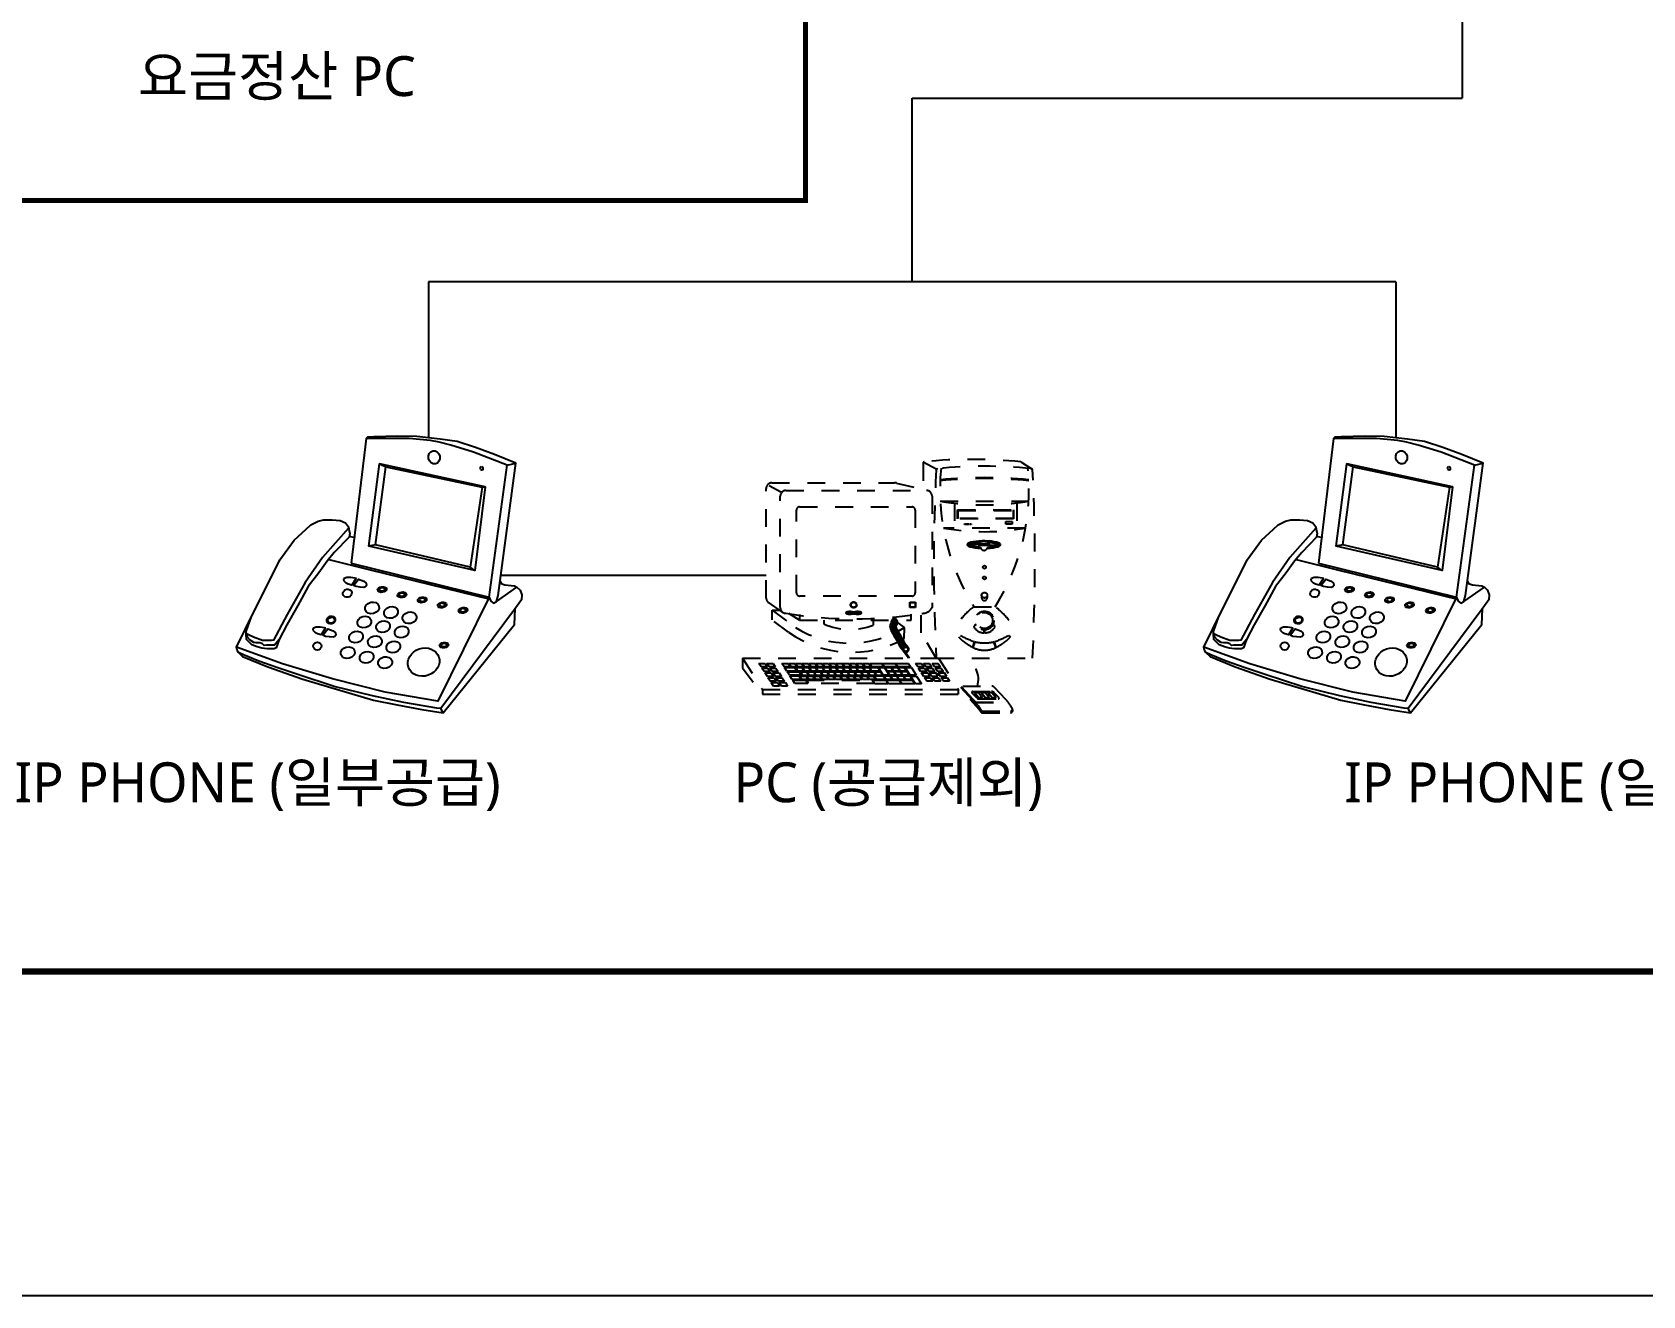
# Model space of a CAD drawing. Header units: millimetres. Extents: x 841 to 1682, y 0 to 594.
# Drawn here: x 933.1 to 1023.6, y 252.8 to 323.8 of the extents above; entities that cross this region are included whole.
import ezdxf
from ezdxf.enums import TextEntityAlignment as Align

# ---------------------------------------------------------------- set-up
doc = ezdxf.new("R2010")
doc.units = ezdxf.units.MM
doc.linetypes.add('DA1', pattern=[2, 1, -1])
doc.linetypes.add('DA3', pattern=[3, 2, -1])
doc.layers.add('A', color=4, linetype='Continuous')
doc.layers.add('SOL3', color=44, linetype='Continuous')
doc.styles.add('sukwoo', font='malgun.ttf')

msp = doc.modelspace()

# ---------------------------------------------------------------- linework, layer by layer
at = {"layer": 'A'}
for p, q in [((1013.456, 367.699), (1013.456, 320.101)), ((982.554, 309.786), (982.554, 320.101)), ((982.554, 320.101), (1013.456, 320.101)), ((955.371, 309.786), (955.371, 301.007)), ((1009.737, 309.786), (955.371, 309.786)), ((1009.737, 309.786), (1009.737, 301.007)), ((959.437, 293.293), (974.346, 293.293))]:
    msp.add_line(p, q, dxfattribs=at)
at = {"layer": 'A', "color": 2, "linetype": 'DA1'}
for p, q in [((983.162, 299.659), (983.908, 299.271)), ((988.655, 299.659), (989.3, 299.252)), ((988.655, 299.659), (989.3, 299.252)), ((983.162, 299.587), (983.162, 298.048)), ((983.162, 299.587), (983.162, 298.048)), ((974.346, 292.005), (974.346, 298.163)), ((974.522, 298.327), (975.177, 297.965)), ((974.667, 298.483), (981.565, 298.483)), ((975.461, 298.048), (983.352, 298.048)), ((981.676, 298.469), (983.433, 298.038)), ((975.141, 291.463), (975.141, 297.728)), ((976.043, 292.299), (976.043, 296.942)), ((976.228, 297.126), (982.544, 297.126)), ((982.729, 296.942), (982.729, 292.299)), ((983.672, 297.728), (983.672, 291.463)), ((984.939, 297.335), (984.939, 295.938)), ((985.109, 296.457), (985.109, 296.957)), ((985.109, 296.957), (988.256, 296.957)), ((985.134, 296.482), (985.134, 296.932)), ((985.134, 296.932), (988.231, 296.932)), ((988.231, 296.932), (988.231, 296.482)), ((988.256, 296.957), (988.256, 296.457)), ((988.426, 297.352), (988.426, 295.938)), ((988.256, 296.457), (985.109, 296.457)), ((988.231, 296.482), (985.134, 296.482)), ((985.491, 296.176), (985.73, 296.176)), ((985.491, 296.136), (985.491, 296.176)), ((985.73, 296.136), (985.491, 296.136)), ((985.685, 296.176), (985.685, 296.136)), ((985.73, 296.176), (985.73, 296.136)), ((985.794, 296.168), (985.874, 296.168)), ((985.794, 296.146), (985.794, 296.168)), ((985.874, 296.146), (985.794, 296.146)), ((985.874, 296.168), (985.874, 296.146)), ((987.825, 296.306), (988.18, 296.306)), ((987.825, 296.158), (987.825, 296.306)), ((988.18, 296.158), (987.825, 296.158)), ((988.18, 296.306), (988.18, 296.158)), ((988.917, 295.938), (984.315, 295.938)), ((986.578, 295.181), (985.667, 295.014)), ((985.754, 295.107), (985.681, 295.071)), ((985.857, 295.14), (985.754, 295.107)), ((985.986, 295.167), (985.857, 295.14)), ((986.137, 295.189), (985.986, 295.167)), ((986.303, 295.204), (986.137, 295.189)), ((986.48, 295.212), (986.303, 295.204)), ((986.66, 295.212), (986.48, 295.212)), ((987.495, 295.015), (986.578, 295.181)), ((986.837, 295.205), (986.66, 295.212)), ((987.005, 295.191), (986.837, 295.205)), ((987.158, 295.17), (987.005, 295.191)), ((987.29, 295.143), (987.158, 295.17)), ((987.396, 295.112), (987.29, 295.143)), ((987.473, 295.076), (987.396, 295.112)), ((985.641, 295.033), (985.634, 294.994)), ((985.634, 294.994), (985.662, 294.955)), ((985.681, 295.071), (985.641, 295.033)), ((985.662, 294.955), (985.722, 294.918)), ((985.667, 295.014), (986.399, 294.836)), ((985.722, 294.918), (985.814, 294.884)), ((985.814, 294.884), (985.933, 294.855)), ((985.914, 294.948), (985.914, 295.054)), ((985.914, 295.054), (987.284, 295.054)), ((987.284, 294.948), (985.914, 294.948)), ((985.93, 294.964), (985.93, 295.038)), ((985.93, 295.038), (987.268, 295.038)), ((987.268, 294.964), (985.93, 294.964)), ((985.933, 294.855), (986.076, 294.831)), ((986.076, 294.831), (986.237, 294.813)), ((986.237, 294.813), (986.41, 294.803)), ((986.773, 294.803), (986.945, 294.815)), ((986.784, 294.836), (987.495, 295.015)), ((986.945, 294.815), (987.104, 294.833)), ((987.104, 294.833), (987.244, 294.858)), ((987.244, 294.858), (987.36, 294.888)), ((987.268, 295.038), (987.268, 294.964)), ((987.284, 295.054), (987.284, 294.948)), ((987.36, 294.888), (987.448, 294.923)), ((987.448, 294.923), (987.505, 294.96)), ((987.517, 295.038), (987.473, 295.076)), ((987.505, 294.96), (987.528, 294.999)), ((987.528, 294.999), (987.517, 295.038)), ((975.26, 291.214), (974.454, 291.766)), ((982.544, 292.115), (976.228, 292.115)), ((982.418, 291.474), (982.418, 291.763)), ((982.418, 291.763), (982.737, 291.763)), ((982.737, 291.474), (982.418, 291.474)), ((982.432, 291.488), (982.432, 291.749)), ((982.432, 291.749), (982.722, 291.749)), ((982.722, 291.488), (982.432, 291.488)), ((982.722, 291.749), (982.722, 291.488)), ((982.737, 291.763), (982.737, 291.474)), ((986.013, 291.517), (987.216, 291.517)), ((986.454, 292.164), (986.454, 292.02)), ((986.775, 292.164), (986.775, 292.02)), ((974.685, 290.775), (974.685, 291.323)), ((974.685, 291.323), (975.101, 291.323)), ((974.685, 291.323), (975.997, 290.338)), ((975.604, 290.082), (974.685, 290.775)), ((976.227, 290.753), (975.615, 291.143)), ((976.227, 291.075), (976.227, 290.753)), ((976.227, 290.753), (982.494, 290.753)), ((977.58, 290.753), (977.58, 290.548)), ((979.263, 291.218), (978.8, 291.171)), ((978.8, 291.171), (979.263, 291.123)), ((978.824, 291.19), (978.816, 291.177)), ((978.816, 291.177), (978.816, 291.164)), ((978.816, 291.164), (978.824, 291.152)), ((978.841, 291.202), (978.824, 291.19)), ((978.824, 291.152), (978.841, 291.14)), ((978.865, 291.213), (978.841, 291.202)), ((978.841, 291.14), (978.865, 291.129)), ((978.896, 291.222), (978.865, 291.213)), ((978.865, 291.129), (978.896, 291.119)), ((978.932, 291.229), (978.896, 291.222)), ((978.896, 291.119), (978.932, 291.112)), ((978.972, 291.235), (978.932, 291.229)), ((978.932, 291.112), (978.972, 291.106)), ((979.016, 291.238), (978.972, 291.235)), ((978.972, 291.106), (979.016, 291.103)), ((979.06, 291.239), (979.016, 291.238)), ((979.016, 291.103), (979.06, 291.103)), ((979.105, 291.237), (979.06, 291.239)), ((979.06, 291.103), (979.105, 291.104)), ((979.147, 291.233), (979.105, 291.237)), ((979.105, 291.104), (979.147, 291.108)), ((979.186, 291.227), (979.147, 291.233)), ((979.147, 291.108), (979.186, 291.115)), ((979.22, 291.218), (979.186, 291.227)), ((979.186, 291.115), (979.22, 291.123)), ((979.248, 291.208), (979.22, 291.218)), ((979.22, 291.123), (979.248, 291.133)), ((979.248, 291.208), (979.248, 291.133)), ((979.263, 291.218), (979.263, 291.123)), ((979.726, 291.171), (979.263, 291.218)), ((979.263, 291.123), (979.726, 291.171)), ((979.306, 291.218), (979.278, 291.208)), ((979.278, 291.208), (979.278, 291.133)), ((979.278, 291.133), (979.306, 291.123)), ((979.34, 291.227), (979.306, 291.218)), ((979.306, 291.123), (979.34, 291.115)), ((979.379, 291.233), (979.34, 291.227)), ((979.34, 291.115), (979.379, 291.108)), ((979.422, 291.237), (979.379, 291.233)), ((979.379, 291.108), (979.422, 291.104)), ((979.466, 291.239), (979.422, 291.237)), ((979.422, 291.104), (979.466, 291.103)), ((979.511, 291.238), (979.466, 291.239)), ((979.466, 291.103), (979.511, 291.103)), ((979.554, 291.235), (979.511, 291.238)), ((979.511, 291.103), (979.554, 291.106)), ((979.594, 291.229), (979.554, 291.235)), ((979.554, 291.106), (979.594, 291.112)), ((979.631, 291.222), (979.594, 291.229)), ((979.594, 291.112), (979.631, 291.119)), ((979.661, 291.213), (979.631, 291.222)), ((979.631, 291.119), (979.661, 291.129)), ((979.685, 291.202), (979.661, 291.213)), ((979.661, 291.129), (979.685, 291.14)), ((979.702, 291.19), (979.685, 291.202)), ((979.685, 291.14), (979.702, 291.152)), ((979.71, 291.177), (979.702, 291.19)), ((979.702, 291.152), (979.71, 291.164)), ((979.71, 291.164), (979.71, 291.177)), ((980.363, 290.753), (980.363, 290.479)), ((982.122, 290.344), (981.567, 290.755)), ((982.494, 290.753), (982.494, 291.088)), ((983.05, 290.046), (983.05, 291.135)), ((982.111, 289.729), (982.122, 290.344)), ((983.904, 288.624), (983.05, 290.046)), ((986.14, 290.508), (986.058, 290.453)), ((986.596, 290.043), (986.596, 290.21)), ((986.634, 290.043), (986.634, 290.21)), ((987.09, 290.508), (987.172, 290.453)), ((987.974, 289.905), (988.074, 289.816)), ((985.964, 289.229), (986.064, 289.552)), ((985.988, 289.217), (986.089, 289.544)), ((987.246, 289.217), (987.145, 289.544)), ((987.27, 289.229), (987.171, 289.552)), ((973.022, 288.624), (973.022, 288.08)), ((973.022, 288.624), (974.135, 286.856)), ((973.022, 288.624), (984.039, 288.624)), ((973.022, 288.08), (974.135, 286.597)), ((973.939, 288.332), (974.284, 288.332)), ((974.071, 288.136), (973.939, 288.332)), ((974.41, 288.136), (974.071, 288.136)), ((974.234, 287.867), (974.102, 288.062)), ((974.102, 288.062), (974.447, 288.062)), ((974.573, 287.867), (974.234, 287.867)), ((974.284, 288.332), (974.41, 288.136)), ((974.391, 288.332), (974.736, 288.332)), ((974.523, 288.136), (974.391, 288.332)), ((974.447, 288.062), (974.573, 287.867)), ((974.862, 288.136), (974.523, 288.136)), ((974.686, 287.867), (974.554, 288.062)), ((974.554, 288.062), (974.899, 288.062)), ((975.025, 287.867), (974.686, 287.867)), ((974.736, 288.332), (974.862, 288.136)), ((974.899, 288.062), (975.025, 287.867)), ((975.367, 288.136), (975.235, 288.332)), ((975.235, 288.332), (975.58, 288.332)), ((975.706, 288.136), (975.367, 288.136)), ((975.382, 288.092), (975.937, 288.092)), ((975.508, 287.895), (975.382, 288.092)), ((976.063, 287.895), (975.508, 287.895)), ((975.66, 287.66), (975.535, 287.856)), ((975.535, 287.856), (976.208, 287.856)), ((975.58, 288.332), (975.706, 288.136)), ((975.614, 288.332), (975.959, 288.332)), ((975.746, 288.136), (975.614, 288.332)), ((976.085, 288.136), (975.746, 288.136)), ((975.937, 288.092), (976.063, 287.895)), ((975.959, 288.332), (976.085, 288.136)), ((975.993, 288.332), (976.338, 288.332)), ((976.124, 288.136), (975.993, 288.332)), ((976.002, 288.091), (976.128, 287.896)), ((976.004, 288.091), (976.349, 288.091)), ((976.463, 288.136), (976.124, 288.136)), ((976.474, 287.896), (976.136, 287.896)), ((976.208, 287.856), (976.334, 287.66)), ((976.272, 287.851), (976.398, 287.655)), ((976.274, 287.851), (976.619, 287.851)), ((976.338, 288.332), (976.463, 288.136)), ((976.349, 288.091), (976.474, 287.896)), ((976.503, 288.136), (976.372, 288.332)), ((976.372, 288.332), (976.716, 288.332)), ((976.514, 287.896), (976.383, 288.091)), ((976.383, 288.091), (976.728, 288.091)), ((976.842, 288.136), (976.503, 288.136)), ((976.853, 287.896), (976.514, 287.896)), ((976.619, 287.851), (976.744, 287.655)), ((976.784, 287.655), (976.653, 287.851)), ((976.653, 287.851), (976.998, 287.851)), ((976.716, 288.332), (976.842, 288.136)), ((976.728, 288.091), (976.853, 287.896)), ((976.75, 288.332), (977.095, 288.332)), ((976.882, 288.136), (976.75, 288.332)), ((976.761, 288.091), (977.106, 288.091)), ((976.893, 287.896), (976.761, 288.091)), ((977.221, 288.136), (976.882, 288.136)), ((977.232, 287.896), (976.893, 287.896)), ((976.998, 287.851), (977.123, 287.655)), ((977.163, 287.655), (977.032, 287.851)), ((977.032, 287.851), (977.376, 287.851)), ((977.095, 288.332), (977.221, 288.136)), ((977.106, 288.091), (977.232, 287.896)), ((977.129, 288.332), (977.474, 288.332)), ((977.261, 288.136), (977.129, 288.332)), ((977.14, 288.091), (977.485, 288.091)), ((977.272, 287.896), (977.14, 288.091)), ((977.6, 288.136), (977.261, 288.136)), ((977.611, 287.896), (977.272, 287.896)), ((977.376, 287.851), (977.502, 287.655)), ((977.41, 287.851), (977.755, 287.851)), ((977.542, 287.655), (977.41, 287.851)), ((977.474, 288.332), (977.6, 288.136)), ((977.485, 288.091), (977.611, 287.896)), ((977.508, 288.332), (977.853, 288.332)), ((977.64, 288.136), (977.508, 288.332)), ((977.519, 288.091), (977.864, 288.091)), ((977.651, 287.896), (977.519, 288.091)), ((977.979, 288.136), (977.64, 288.136)), ((977.99, 287.896), (977.651, 287.896)), ((977.755, 287.851), (977.881, 287.655)), ((977.921, 287.655), (977.789, 287.851)), ((977.789, 287.851), (978.134, 287.851)), ((977.853, 288.332), (977.979, 288.136)), ((977.864, 288.091), (977.99, 287.896)), ((978.018, 288.136), (977.887, 288.332)), ((977.887, 288.332), (978.232, 288.332)), ((977.898, 288.091), (978.243, 288.091)), ((978.029, 287.896), (977.898, 288.091)), ((978.357, 288.136), (978.018, 288.136)), ((978.368, 287.896), (978.029, 287.896)), ((978.134, 287.851), (978.26, 287.655)), ((978.3, 287.655), (978.168, 287.851)), ((978.168, 287.851), (978.513, 287.851)), ((978.232, 288.332), (978.357, 288.136)), ((978.243, 288.091), (978.368, 287.896)), ((978.266, 288.332), (978.61, 288.332)), ((978.397, 288.136), (978.266, 288.332)), ((978.277, 288.091), (978.621, 288.091)), ((978.408, 287.896), (978.277, 288.091)), ((978.736, 288.136), (978.397, 288.136)), ((978.747, 287.896), (978.408, 287.896)), ((978.513, 287.851), (978.638, 287.655)), ((978.547, 287.851), (978.892, 287.851)), ((978.678, 287.655), (978.547, 287.851)), ((978.61, 288.332), (978.736, 288.136)), ((978.621, 288.091), (978.747, 287.896)), ((978.644, 288.332), (978.989, 288.332)), ((978.776, 288.136), (978.644, 288.332)), ((978.655, 288.091), (979, 288.091)), ((978.787, 287.896), (978.655, 288.091)), ((979.115, 288.136), (978.776, 288.136)), ((979.126, 287.896), (978.787, 287.896)), ((978.892, 287.851), (979.017, 287.655)), ((979.057, 287.655), (978.926, 287.851)), ((978.926, 287.851), (979.27, 287.851)), ((978.989, 288.332), (979.115, 288.136)), ((979, 288.091), (979.126, 287.896)), ((979.155, 288.136), (979.023, 288.332)), ((979.023, 288.332), (979.368, 288.332)), ((979.034, 288.091), (979.379, 288.091)), ((979.166, 287.896), (979.034, 288.091)), ((979.494, 288.136), (979.155, 288.136)), ((979.505, 287.896), (979.166, 287.896)), ((979.27, 287.851), (979.396, 287.655)), ((979.436, 287.655), (979.304, 287.851)), ((979.304, 287.851), (979.649, 287.851)), ((979.368, 288.332), (979.494, 288.136)), ((979.379, 288.091), (979.505, 287.896)), ((979.534, 288.136), (979.402, 288.332)), ((979.402, 288.332), (979.747, 288.332)), ((979.413, 288.091), (979.758, 288.091)), ((979.545, 287.896), (979.413, 288.091)), ((979.873, 288.136), (979.534, 288.136)), ((979.884, 287.896), (979.545, 287.896)), ((979.649, 287.851), (979.775, 287.655)), ((979.815, 287.655), (979.683, 287.851)), ((979.683, 287.851), (980.028, 287.851)), ((979.747, 288.332), (979.873, 288.136)), ((979.758, 288.091), (979.884, 287.896)), ((979.781, 288.332), (980.126, 288.332)), ((979.912, 288.136), (979.781, 288.332)), ((979.792, 288.091), (980.137, 288.091)), ((979.923, 287.896), (979.792, 288.091)), ((980.251, 288.136), (979.912, 288.136)), ((980.262, 287.896), (979.923, 287.896)), ((980.028, 287.851), (980.154, 287.655)), ((980.194, 287.655), (980.062, 287.851)), ((980.062, 287.851), (980.407, 287.851)), ((980.126, 288.332), (980.251, 288.136)), ((980.137, 288.091), (980.262, 287.896)), ((980.291, 288.135), (980.166, 288.332)), ((980.166, 288.332), (980.839, 288.332)), ((980.166, 288.092), (980.622, 288.092)), ((980.291, 287.895), (980.166, 288.092)), ((980.965, 288.135), (980.291, 288.135)), ((980.748, 287.895), (980.291, 287.895)), ((980.407, 287.851), (980.532, 287.655)), ((980.562, 287.655), (980.431, 287.851)), ((980.431, 287.851), (980.775, 287.851)), ((980.622, 288.092), (980.748, 287.895)), ((980.651, 288.097), (980.991, 288.097)), ((980.923, 287.664), (980.651, 288.097)), ((980.775, 287.851), (980.901, 287.655)), ((980.839, 288.332), (980.965, 288.135)), ((980.997, 288.135), (980.872, 288.332)), ((980.872, 288.332), (981.604, 288.332)), ((980.991, 288.097), (981.264, 287.664)), ((981.729, 288.135), (980.997, 288.135)), ((981.016, 288.091), (981.36, 288.091)), ((981.147, 287.896), (981.016, 288.091)), ((981.486, 287.896), (981.147, 287.896)), ((981.293, 287.67), (981.161, 287.866)), ((981.161, 287.866), (981.506, 287.866)), ((981.36, 288.091), (981.486, 287.896)), ((981.386, 288.091), (981.731, 288.091)), ((981.518, 287.896), (981.386, 288.091)), ((981.506, 287.866), (981.631, 287.67)), ((981.856, 287.896), (981.518, 287.896)), ((981.663, 287.67), (981.531, 287.866)), ((981.531, 287.866), (981.876, 287.866)), ((981.604, 288.332), (981.729, 288.135)), ((981.621, 288.332), (982.353, 288.332)), ((981.746, 288.135), (981.621, 288.332)), ((981.731, 288.091), (981.856, 287.896)), ((982.478, 288.135), (981.746, 288.135)), ((981.756, 288.091), (982.101, 288.091)), ((981.888, 287.896), (981.756, 288.091)), ((981.876, 287.866), (982.002, 287.67)), ((982.227, 287.896), (981.888, 287.896)), ((982.033, 287.67), (981.902, 287.866)), ((981.902, 287.866), (982.246, 287.866)), ((982.101, 288.091), (982.227, 287.896)), ((982.165, 288.097), (982.506, 288.097)), ((982.437, 287.664), (982.165, 288.097)), ((982.246, 287.866), (982.372, 287.67)), ((982.353, 288.332), (982.478, 288.135)), ((982.506, 288.097), (982.778, 287.664)), ((982.867, 288.136), (982.736, 288.332)), ((982.736, 288.332), (983.08, 288.332)), ((983.206, 288.136), (982.867, 288.136)), ((983.03, 287.867), (982.899, 288.062)), ((982.899, 288.062), (983.243, 288.062)), ((983.369, 287.867), (983.03, 287.867)), ((983.08, 288.332), (983.206, 288.136)), ((983.187, 288.332), (983.532, 288.332)), ((983.319, 288.136), (983.187, 288.332)), ((983.243, 288.062), (983.369, 287.867)), ((983.658, 288.136), (983.319, 288.136)), ((983.351, 288.062), (983.695, 288.062)), ((983.482, 287.867), (983.351, 288.062)), ((983.821, 287.867), (983.482, 287.867)), ((983.532, 288.332), (983.658, 288.136)), ((983.678, 288.332), (984.022, 288.332)), ((983.809, 288.136), (983.678, 288.332)), ((983.695, 288.062), (983.821, 287.867)), ((984.148, 288.136), (983.809, 288.136)), ((983.972, 287.867), (983.841, 288.062)), ((983.841, 288.062), (984.185, 288.062)), ((983.904, 288.624), (989.317, 288.624)), ((984.311, 287.867), (983.972, 287.867)), ((984.022, 288.332), (984.148, 288.136)), ((984.039, 288.624), (985.152, 286.856)), ((984.185, 288.062), (984.311, 287.867)), ((974.416, 287.597), (974.284, 287.793)), ((974.284, 287.793), (974.629, 287.793)), ((974.755, 287.597), (974.416, 287.597)), ((974.447, 287.523), (974.792, 287.523)), ((974.579, 287.328), (974.447, 287.523)), ((974.918, 287.328), (974.579, 287.328)), ((974.629, 287.793), (974.755, 287.597)), ((974.761, 287.058), (974.63, 287.254)), ((974.63, 287.254), (974.975, 287.254)), ((974.868, 287.597), (974.736, 287.793)), ((974.736, 287.793), (975.081, 287.793)), ((975.1, 287.058), (974.761, 287.058)), ((974.792, 287.523), (974.918, 287.328)), ((975.206, 287.597), (974.868, 287.597)), ((974.899, 287.523), (975.244, 287.523)), ((975.031, 287.328), (974.899, 287.523)), ((974.975, 287.254), (975.1, 287.058)), ((975.369, 287.328), (975.031, 287.328)), ((975.081, 287.793), (975.206, 287.597)), ((975.082, 287.254), (975.426, 287.254)), ((975.213, 287.058), (975.082, 287.254)), ((975.552, 287.058), (975.213, 287.058)), ((975.244, 287.523), (975.369, 287.328)), ((975.426, 287.254), (975.552, 287.058)), ((976.334, 287.66), (975.66, 287.66)), ((975.685, 287.621), (976.192, 287.621)), ((975.81, 287.424), (975.685, 287.621)), ((976.317, 287.424), (975.81, 287.424)), ((975.963, 287.191), (975.837, 287.388)), ((975.837, 287.388), (976.569, 287.388)), ((976.695, 287.191), (975.963, 287.191)), ((976.192, 287.621), (976.317, 287.424)), ((976.24, 287.61), (976.366, 287.415)), ((976.242, 287.61), (976.587, 287.61)), ((976.712, 287.415), (976.373, 287.415)), ((976.744, 287.655), (976.406, 287.655)), ((976.569, 287.388), (976.695, 287.191)), ((976.587, 287.61), (976.712, 287.415)), ((976.733, 287.191), (976.608, 287.387)), ((976.608, 287.387), (980.307, 287.387)), ((976.62, 287.61), (976.965, 287.61)), ((976.752, 287.415), (976.62, 287.61)), ((980.433, 287.191), (976.733, 287.191)), ((977.091, 287.415), (976.752, 287.415)), ((977.123, 287.655), (976.784, 287.655)), ((976.965, 287.61), (977.091, 287.415)), ((976.999, 287.61), (977.344, 287.61)), ((977.131, 287.415), (976.999, 287.61)), ((977.47, 287.415), (977.131, 287.415)), ((977.502, 287.655), (977.163, 287.655)), ((977.344, 287.61), (977.47, 287.415)), ((977.378, 287.61), (977.723, 287.61)), ((977.51, 287.415), (977.378, 287.61)), ((977.849, 287.415), (977.51, 287.415)), ((977.881, 287.655), (977.542, 287.655)), ((977.723, 287.61), (977.849, 287.415)), ((977.757, 287.61), (978.102, 287.61)), ((977.889, 287.415), (977.757, 287.61)), ((978.227, 287.415), (977.889, 287.415)), ((978.26, 287.655), (977.921, 287.655)), ((978.102, 287.61), (978.227, 287.415)), ((978.136, 287.61), (978.48, 287.61)), ((978.267, 287.415), (978.136, 287.61)), ((978.606, 287.415), (978.267, 287.415)), ((978.638, 287.655), (978.3, 287.655)), ((978.48, 287.61), (978.606, 287.415)), ((978.514, 287.61), (978.859, 287.61)), ((978.646, 287.415), (978.514, 287.61)), ((978.985, 287.415), (978.646, 287.415)), ((979.017, 287.655), (978.678, 287.655)), ((978.859, 287.61), (978.985, 287.415)), ((978.893, 287.61), (979.238, 287.61)), ((979.025, 287.415), (978.893, 287.61)), ((979.364, 287.415), (979.025, 287.415)), ((979.396, 287.655), (979.057, 287.655)), ((979.238, 287.61), (979.364, 287.415)), ((979.272, 287.61), (979.617, 287.61)), ((979.404, 287.415), (979.272, 287.61)), ((979.743, 287.415), (979.404, 287.415)), ((979.775, 287.655), (979.436, 287.655)), ((979.617, 287.61), (979.743, 287.415)), ((979.651, 287.61), (979.996, 287.61)), ((979.782, 287.415), (979.651, 287.61)), ((980.121, 287.415), (979.782, 287.415)), ((980.154, 287.655), (979.815, 287.655)), ((979.996, 287.61), (980.121, 287.415)), ((980.03, 287.61), (980.374, 287.61)), ((980.161, 287.415), (980.03, 287.61)), ((980.5, 287.415), (980.161, 287.415)), ((980.532, 287.655), (980.194, 287.655)), ((980.307, 287.387), (980.433, 287.191)), ((980.333, 287.384), (981.064, 287.384)), ((980.458, 287.187), (980.333, 287.384)), ((980.374, 287.61), (980.5, 287.415)), ((980.421, 287.621), (980.926, 287.621)), ((980.546, 287.424), (980.421, 287.621)), ((981.19, 287.187), (980.458, 287.187)), ((981.051, 287.424), (980.546, 287.424)), ((980.901, 287.655), (980.562, 287.655)), ((981.264, 287.664), (980.923, 287.664)), ((980.926, 287.621), (981.051, 287.424)), ((980.957, 287.621), (981.298, 287.621)), ((981.083, 287.424), (980.957, 287.621)), ((981.064, 287.384), (981.19, 287.187)), ((981.424, 287.424), (981.083, 287.424)), ((981.093, 287.384), (981.825, 287.384)), ((981.218, 287.187), (981.093, 287.384)), ((981.95, 287.187), (981.218, 287.187)), ((981.631, 287.67), (981.293, 287.67)), ((981.298, 287.621), (981.424, 287.424)), ((981.327, 287.621), (981.671, 287.621)), ((981.458, 287.426), (981.327, 287.621)), ((981.797, 287.426), (981.458, 287.426)), ((982.002, 287.67), (981.663, 287.67)), ((981.671, 287.621), (981.797, 287.426)), ((981.697, 287.621), (982.042, 287.621)), ((981.828, 287.426), (981.697, 287.621)), ((981.825, 287.384), (981.95, 287.187)), ((982.167, 287.426), (981.828, 287.426)), ((981.967, 287.187), (981.841, 287.384)), ((981.841, 287.384), (982.573, 287.384)), ((982.699, 287.187), (981.967, 287.187)), ((982.372, 287.67), (982.033, 287.67)), ((982.042, 287.621), (982.167, 287.426)), ((982.067, 287.621), (982.412, 287.621)), ((982.199, 287.426), (982.067, 287.621)), ((982.538, 287.426), (982.199, 287.426)), ((982.412, 287.621), (982.538, 287.426)), ((982.778, 287.664), (982.437, 287.664)), ((982.46, 287.618), (982.801, 287.618)), ((982.732, 287.185), (982.46, 287.618)), ((982.573, 287.384), (982.699, 287.187)), ((983.073, 287.185), (982.732, 287.185)), ((982.801, 287.618), (983.073, 287.185)), ((983.212, 287.597), (983.08, 287.793)), ((983.08, 287.793), (983.425, 287.793)), ((983.551, 287.597), (983.212, 287.597)), ((983.243, 287.523), (983.588, 287.523)), ((983.375, 287.328), (983.243, 287.523)), ((983.714, 287.328), (983.375, 287.328)), ((983.425, 287.793), (983.551, 287.597)), ((983.664, 287.597), (983.532, 287.793)), ((983.532, 287.793), (983.877, 287.793)), ((983.588, 287.523), (983.714, 287.328)), ((984.003, 287.597), (983.664, 287.597)), ((983.695, 287.523), (984.04, 287.523)), ((983.827, 287.328), (983.695, 287.523)), ((984.166, 287.328), (983.827, 287.328)), ((984.009, 287.597), (983.877, 287.793)), ((984.154, 287.597), (984.022, 287.793)), ((984.022, 287.793), (984.367, 287.793)), ((984.04, 287.523), (984.166, 287.328)), ((984.493, 287.597), (984.154, 287.597)), ((984.185, 287.523), (984.53, 287.523)), ((984.317, 287.328), (984.185, 287.523)), ((984.656, 287.328), (984.317, 287.328)), ((984.499, 287.597), (984.367, 287.793)), ((984.53, 287.523), (984.656, 287.328)), ((985.962, 286.252), (985.29, 286.966)), ((985.987, 286.303), (985.317, 287.015)), ((985.393, 287.047), (987.023, 287.047)), ((987.815, 286.303), (987.178, 286.98)), ((974.135, 286.856), (974.135, 286.597)), ((974.135, 286.856), (985.152, 286.856)), ((974.135, 286.597), (985.152, 286.597)), ((985.152, 286.597), (985.152, 286.856)), ((986.481, 285.557), (985.304, 286.84)), ((986.199, 286.37), (985.912, 286.676)), ((985.942, 286.748), (987.014, 286.748)), ((986.051, 286.669), (986.051, 286.696)), ((986.051, 286.696), (986.28, 286.696)), ((986.051, 286.696), (986.285, 286.42)), ((986.285, 286.42), (986.051, 286.669)), ((986.115, 286.154), (987.943, 286.154)), ((986.13, 286.135), (987.958, 286.135)), ((986.277, 286.337), (987.394, 286.337)), ((986.28, 286.696), (986.514, 286.42)), ((986.285, 286.42), (986.514, 286.42)), ((986.43, 286.669), (986.43, 286.696)), ((986.43, 286.696), (986.659, 286.696)), ((986.43, 286.696), (986.664, 286.42)), ((986.664, 286.42), (986.43, 286.669)), ((986.659, 286.696), (986.893, 286.42)), ((986.664, 286.42), (986.893, 286.42)), ((986.809, 286.696), (987.039, 286.696)), ((986.809, 286.696), (987.043, 286.42)), ((986.809, 286.669), (986.809, 286.696)), ((987.043, 286.42), (986.809, 286.669)), ((987.039, 286.696), (987.272, 286.42)), ((987.043, 286.42), (987.272, 286.42)), ((987.425, 286.408), (987.168, 286.681)), ((986.212, 285.929), (986.427, 285.587)), ((986.237, 285.98), (986.427, 285.678)), ((986.481, 285.649), (988.082, 285.649)), ((986.481, 285.557), (988.088, 285.557)), ((988.065, 285.98), (988.172, 285.811)), ((988.187, 285.743), (988.187, 285.625))]:
    msp.add_line(p, q, dxfattribs=at)
at = {"layer": 'A', "color": 6}
msp.add_lwpolyline([(888.904, 527.418), (1573.228, 527.418), (1573.228, 252.78), (888.904, 252.78)], close=True, dxfattribs=at)
at = {"layer": 'A', "color": 3, "linetype": 'DA3', "const_width": 0.287}
msp.add_lwpolyline([(926.955, 499.6), (976.56, 499.6), (976.56, 314.349), (926.955, 314.349)], close=True, dxfattribs=at)
at = {"layer": 'A'}
for points in [[(951.02, 293.968), (958.783, 292.053), (958.868, 291.833), (959.027, 291.711), (959.185, 291.809), (959.283, 292.138), (960.273, 299.586), (959.077, 300.074), (958.003, 300.465), (956.978, 300.794), (956.026, 300.94), (954.708, 301.075), (953.646, 301.099), (952.291, 301.062), (951.949, 301.05), (951.864, 300.965), (951.02, 293.968)], [(959.784, 299.473), (957.908, 300.195), (956.617, 300.606), (955.966, 300.768), (955.479, 300.854), (954.283, 300.969), (953.566, 300.979), (951.864, 300.965)], [(1005.386, 293.968), (1013.149, 292.053), (1013.234, 291.833), (1013.393, 291.711), (1013.551, 291.809), (1013.649, 292.138), (1014.639, 299.586), (1013.443, 300.074), (1012.369, 300.465), (1011.344, 300.794), (1010.392, 300.94), (1009.074, 301.075), (1008.012, 301.099), (1006.657, 301.062), (1006.315, 301.05), (1006.23, 300.965), (1005.386, 293.968)], [(1014.15, 299.473), (1012.274, 300.195), (1010.983, 300.606), (1010.332, 300.768), (1009.845, 300.854), (1008.649, 300.969), (1007.932, 300.979), (1006.23, 300.965)], [(958.783, 292.053), (959.784, 299.473), (960.273, 299.586)], [(1013.149, 292.053), (1014.15, 299.473), (1014.639, 299.586)], [(958.783, 292.053), (955.9, 286.205), (952.943, 286.721), (949.969, 287.46), (947.167, 288.302), (945.878, 288.765), (944.57, 289.236), (945.087, 290.278), (945.576, 291.261), (946.481, 293.084), (947.008, 294.144), (947.818, 295.251), (948.503, 295.883), (948.753, 296.115), (949.176, 296.329), (949.468, 296.395), (949.951, 296.395), (950.409, 296.365), (950.713, 296.228), (950.874, 296.002), (950.886, 295.871), (950.945, 295.639), (950.906, 295.42), (950.077, 294.563), (949.677, 294.068), (949.21, 293.417), (948.609, 292.645), (948.028, 291.588), (947.409, 290.493), (946.97, 289.674), (946.713, 289.359), (946.256, 289.359), (946.132, 289.34), (946.046, 289.436), (945.894, 289.483), (945.675, 289.493), (945.56, 289.502), (945.341, 289.626), (945.198, 289.807), (945.131, 289.978), (945.131, 290.131), (945.428, 290.964)], [(1013.149, 292.053), (1010.266, 286.205), (1007.309, 286.721), (1004.335, 287.46), (1001.533, 288.302), (1000.244, 288.765), (998.936, 289.236), (999.453, 290.278), (999.942, 291.261), (1000.847, 293.084), (1001.374, 294.144), (1002.184, 295.251), (1002.869, 295.883), (1003.119, 296.115), (1003.542, 296.329), (1003.834, 296.395), (1004.317, 296.395), (1004.775, 296.365), (1005.079, 296.228), (1005.24, 296.002), (1005.252, 295.871), (1005.311, 295.639), (1005.272, 295.42), (1004.443, 294.563), (1004.043, 294.068), (1003.576, 293.417), (1002.975, 292.645), (1002.394, 291.588), (1001.775, 290.493), (1001.336, 289.674), (1001.079, 289.359), (1000.622, 289.359), (1000.498, 289.34), (1000.412, 289.436), (1000.26, 289.483), (1000.041, 289.493), (999.926, 289.502), (999.707, 289.626), (999.564, 289.807), (999.497, 289.978), (999.497, 290.131), (999.794, 290.964)], [(950.88, 295.936), (949.418, 294.277), (948.435, 292.874), (947.433, 291.074), (946.656, 289.643), (946.553, 289.615), (946.038, 289.624), (945.542, 289.802), (945.262, 289.933), (945.131, 290.055)], [(951.262, 295.395), (950.912, 295.455)], [(1005.246, 295.936), (1003.784, 294.277), (1002.801, 292.874), (1001.799, 291.074), (1001.022, 289.643), (1000.919, 289.615), (1000.404, 289.624), (999.908, 289.802), (999.628, 289.933), (999.497, 290.055)], [(1005.628, 295.395), (1005.278, 295.455)], [(949.76, 294.171), (952.096, 293.593), (958.839, 291.945)], [(1004.126, 294.171), (1006.462, 293.593), (1013.205, 291.945)], [(959.391, 292.954), (959.453, 292.823), (959.669, 292.739), (960.211, 292.691), (960.343, 292.619), (960.523, 292.438), (960.608, 292.186), (960.596, 291.897), (960.211, 291.356), (956.059, 285.795), (955.831, 285.819), (953.987, 286.133), (952.231, 286.506), (950.077, 287.035), (948.029, 287.698), (946.91, 288.071), (945.827, 288.455), (944.973, 288.816), (944.696, 288.936), (944.612, 289.081), (944.57, 289.236)], [(959.185, 291.809), (960.343, 292.619)], [(1013.757, 292.954), (1013.819, 292.823), (1014.035, 292.739), (1014.577, 292.691), (1014.709, 292.619), (1014.889, 292.438), (1014.974, 292.186), (1014.962, 291.897), (1014.577, 291.356), (1010.425, 285.795), (1010.197, 285.819), (1008.353, 286.133), (1006.597, 286.506), (1004.443, 287.035), (1002.395, 287.698), (1001.276, 288.071), (1000.193, 288.455), (999.339, 288.816), (999.062, 288.936), (998.978, 289.081), (998.936, 289.236)], [(1013.551, 291.809), (1014.709, 292.619)], [(956.2, 285.557), (960.2, 290.525), (960.244, 291.404)], [(1010.566, 285.557), (1014.566, 290.525), (1014.61, 291.404)], [(946.97, 289.674), (946.8, 289.198), (946.691, 289.151), (946.301, 289.151), (946.01, 289.179), (945.737, 289.255), (945.441, 289.367), (945.272, 289.537), (945.14, 289.668), (945.131, 289.978)], [(1001.336, 289.674), (1001.166, 289.198), (1001.057, 289.151), (1000.667, 289.151), (1000.376, 289.179), (1000.103, 289.255), (999.807, 289.367), (999.638, 289.537), (999.506, 289.668), (999.497, 289.978)], [(944.696, 288.936), (944.925, 288.72), (946.344, 288.143), (948.305, 287.445), (952.279, 286.267), (953.614, 286.002), (954.997, 285.738), (956.2, 285.557), (956.059, 285.795)], [(999.062, 288.936), (999.291, 288.72), (1000.71, 288.143), (1002.671, 287.445), (1006.645, 286.267), (1007.98, 286.002), (1009.363, 285.738), (1010.566, 285.557), (1010.425, 285.795)]]:
    msp.add_lwpolyline(points, dxfattribs=at)
at = {"layer": 'A', "color": 2}
for points in [[(952.389, 294.987), (952.975, 299.379), (958.381, 298.232), (957.71, 293.731), (952.389, 294.987), (952.023, 294.926), (952.621, 299.55), (952.975, 299.379)], [(958.552, 298.257), (952.621, 299.55)], [(1006.755, 294.987), (1007.341, 299.379), (1012.747, 298.232), (1012.076, 293.731), (1006.755, 294.987), (1006.389, 294.926), (1006.987, 299.55), (1007.341, 299.379)], [(1012.918, 298.257), (1006.987, 299.55)], [(958.381, 298.232), (958.552, 298.257), (957.966, 293.548), (957.71, 293.731)], [(1012.747, 298.232), (1012.918, 298.257), (1012.332, 293.548), (1012.076, 293.731)], [(957.966, 293.548), (952.023, 294.926)], [(1012.332, 293.548), (1006.389, 294.926)], [(951.298, 293.112), (951.054, 292.721), (950.848, 292.774), (950.749, 292.832), (950.63, 292.956), (950.605, 293.026), (950.634, 293.112), (950.774, 293.174), (951.001, 293.174), (951.223, 293.133), (951.298, 293.112)], [(951.153, 292.717), (951.438, 293.059), (951.739, 292.952), (951.875, 292.836), (951.887, 292.704), (951.825, 292.626), (951.743, 292.605), (951.529, 292.614), (951.306, 292.643), (951.153, 292.717)], [(1005.664, 293.112), (1005.42, 292.721), (1005.214, 292.774), (1005.115, 292.832), (1004.996, 292.956), (1004.971, 293.026), (1005, 293.112), (1005.14, 293.174), (1005.367, 293.174), (1005.589, 293.133), (1005.664, 293.112)], [(1005.519, 292.717), (1005.804, 293.059), (1006.105, 292.952), (1006.241, 292.836), (1006.253, 292.704), (1006.191, 292.626), (1006.109, 292.605), (1005.895, 292.614), (1005.672, 292.643), (1005.519, 292.717)], [(949.572, 290.32), (949.329, 289.928), (949.123, 289.982), (949.024, 290.039), (948.904, 290.163), (948.879, 290.233), (948.908, 290.32), (949.049, 290.381), (949.275, 290.381), (949.498, 290.34), (949.572, 290.32)], [(949.428, 289.924), (949.712, 290.266), (950.013, 290.159), (950.15, 290.043), (950.162, 289.911), (950.1, 289.833), (950.018, 289.813), (949.803, 289.821), (949.58, 289.85), (949.428, 289.924)], [(1003.938, 290.32), (1003.695, 289.928), (1003.489, 289.982), (1003.39, 290.039), (1003.27, 290.163), (1003.245, 290.233), (1003.274, 290.32), (1003.415, 290.381), (1003.641, 290.381), (1003.864, 290.34), (1003.938, 290.32)], [(1003.794, 289.924), (1004.078, 290.266), (1004.379, 290.159), (1004.516, 290.043), (1004.528, 289.911), (1004.466, 289.833), (1004.384, 289.813), (1004.169, 289.821), (1003.946, 289.85), (1003.794, 289.924)]]:
    msp.add_lwpolyline(points, dxfattribs=at)
at = {"layer": 'A', "color": 2, "linetype": 'DA1'}
for centre, radius in [((986.615, 293.739), 0.086), ((986.615, 293.739), 0.086), ((986.615, 293.137), 0.086), ((979.263, 291.621), 0.172), ((979.263, 291.621), 0.143), ((986.615, 292.164), 0.16), ((986.615, 292.164), 0.15), ((986.615, 290.738), 0.528), ((986.615, 290.738), 0.51), ((986.615, 290.738), 0.454), ((982.198, 289.122), 0.119)]:
    msp.add_circle(centre, radius, dxfattribs=at)
for centre, radius, start, end in [((983.242, 299.587), 0.0796, 95.80267, 180), ((985.908, 272.915), 26.884, 84.13474, 95.70944), ((1089.143, 293.948), 105.374, 177.14144, 182.89578), ((983.989, 299.199), 0.0796, 95.80267, 180), ((986.612, 273.383), 26.028, 84.18625, 95.80267), ((986.612, 273.383), 26.028, 84.18625, 95.80267), ((996.457, 298.094), 12.342, 174.40409, 212.2001), ((986.612, 272.742), 25.975, 84.49473, 95.49406), ((986.612, 272.742), 26.028, 84.51108, 95.47773), ((976.773, 298.094), 12.342, 327.7999, 5.59368), ((989.241, 299.199), 0.0796, 2.85856, 84.18625), ((989.241, 299.199), 0.0796, 2.85856, 84.18625), ((884.078, 293.948), 105.374, 357.10422, 2.85856), ((974.667, 298.163), 0.32, 90, 180), ((975.461, 297.728), 0.32, 90, 180), ((981.565, 298.04), 0.443, 75.45642, 90), ((981.565, 298.04), 0.443, 75.45642, 90), ((983.352, 297.728), 0.32, 0, 90), ((976.228, 296.942), 0.184, 90, 180), ((982.544, 296.942), 0.184, 0, 90), ((982.544, 296.942), 0.184, 0, 90), ((986.692, 2525.296), 2227.85, 269.934177, 270.061523), ((986.609, 312.265), 15.024, 260.5127, 279.483), ((986.616, 308.736), 13.004, 259.80908, 280.19092), ((986.592, 294.881), 0.197, 193.16053, 346.92855), ((974.667, 292.005), 0.32, 180, 228.38728), ((975.461, 291.463), 0.32, 180, 270), ((976.228, 292.299), 0.184, 180, 270), ((982.544, 292.299), 0.184, 270, 0), ((983.128, 291.764), 0.622, 267.30126, 331.06861), ((988.622, 288.119), 4.284, 127.50353, 142.24067), ((986.615, 292.02), 0.16, 180, 270), ((986.615, 292.02), 0.16, 270, 0), ((984.608, 288.119), 4.284, 37.75933, 52.49647), ((979.28, 314.056), 23.228, 260.53647, 279.46353), ((981.48, 290.386), 0.175, 358.88718, 213.87723), ((981.49, 290.474), 0.175, 338.83617, 187.99566), ((981.543, 290.575), 0.175, 306.90154, 171.16638), ((981.553, 290.662), 0.175, 338.83617, 187.99566), ((979.137, 295.038), 6.086, 234.52164, 299.25507), ((979.055, 295.26), 5.795, 238.14446, 301.9617), ((979.055, 293.857), 3.622, 245.97433, 291.1648), ((981.51, 290.285), 0.175, 5.91361, 211.5391), ((981.535, 290.211), 0.175, 12.281, 221.95088), ((981.575, 290.132), 0.175, 16.91341, 229.20882), ((981.629, 290.05), 0.175, 12.35555, 220.88575), ((981.667, 289.973), 0.175, 12.38746, 219.40623), ((981.703, 289.899), 0.175, 26.26841, 232.89354), ((981.755, 289.837), 0.175, 12.281, 221.95088), ((981.795, 289.757), 0.175, 12.35555, 220.88575), ((981.834, 289.68), 0.175, 12.281, 221.95088), ((981.875, 289.6), 0.175, 20.32419, 227.0924), ((981.92, 289.532), 0.175, 11.96379, 224.31272), ((987.216, 291.785), 2.846, 223.76384, 243.91228), ((987.423, 293.728), 4.392, 240.50682, 251.97398), ((986.1, 290.391), 0.0743, 124.04409, 213.93137), ((986.615, 290.738), 0.695, 213.93137, 268.46902), ((986.615, 290.738), 0.695, 271.53098, 326.06863), ((985.812, 293.728), 4.392, 288.02602, 299.49318), ((987.13, 290.391), 0.0743, 326.06863, 55.95591), ((986.019, 291.785), 2.846, 296.08772, 316.23616), ((981.966, 289.446), 0.175, 11.7933, 213.9699), ((981.992, 289.384), 0.175, 19.6253, 228.71282), ((982.042, 289.311), 0.175, 25.10346, 234.05848), ((982.098, 289.244), 0.175, 34.06133, 238.14032), ((982.15, 289.193), 0.175, 20.74041, 225.96977), ((982.192, 289.129), 0.175, 265.27182, 227.30264), ((976.993, 284.914), 6.519, 34.68465, 38.98464), ((977.037, 284.945), 6.519, 34.35637, 38.98464), ((986.589, 290.41), 1.336, 243.27917, 271.20969), ((986.539, 291.279), 1.792, 255.4551, 272.49423), ((986.695, 291.279), 1.792, 267.50577, 284.5449), ((986.645, 290.41), 1.336, 268.79031, 296.72083), ((985.019, 287.435), 1.258, 342.06079, 70.92228), ((987.023, 286.835), 0.212, 43.2571, 90), ((985.942, 286.705), 0.0425, 90, 223.2571), ((984.416, 284.797), 2.123, 32.20637, 43.2571), ((984.441, 284.848), 2.123, 32.20637, 43.2571), ((986.277, 286.443), 0.106, 223.2571, 270), ((987.014, 286.536), 0.212, 43.2571, 90), ((987.394, 286.379), 0.0425, 270, 43.2571), ((986.269, 284.848), 2.123, 32.20637, 43.2571), ((986.481, 285.712), 0.0637, 212.20637, 270), ((986.481, 285.621), 0.0637, 212.20637, 270), ((988.082, 285.755), 0.106, 270, 32.20637), ((988.088, 285.663), 0.106, 270, 339.02603)]:
    msp.add_arc(centre, radius, start, end, dxfattribs=at)
at = {"layer": 'A', "color": 2}
for centre, major_axis, ratio in [((955.684, 299.91), (-0.073, 0.372), 0.842751), ((1010.05, 299.91), (-0.073, 0.372), 0.842751), ((958.357, 299.287), (-0.012, 0.104), 0.68383), ((1012.723, 299.287), (-0.012, 0.104), 0.68383), ((950.807, 292.269), (-0.245, -0.047), 0.918974), ((952.761, 292.479), (-0.25, -0.037), 0.613246), ((952.76, 292.487), (-0.144, -0.01), 0.734725), ((1005.173, 292.269), (-0.245, -0.047), 0.918974), ((1007.127, 292.479), (-0.25, -0.037), 0.613246), ((1007.126, 292.487), (-0.144, -0.01), 0.734725), ((952.202, 291.452), (-0.385, -0.101), 0.814362), ((953.261, 291.192), (-0.385, -0.101), 0.814362), ((953.877, 292.188), (-0.25, -0.037), 0.613246), ((953.876, 292.196), (-0.144, -0.01), 0.734725), ((955.014, 291.898), (-0.25, -0.037), 0.613246), ((955.012, 291.905), (-0.144, -0.01), 0.734725), ((956.136, 291.612), (-0.25, -0.037), 0.613246), ((956.134, 291.62), (-0.144, -0.01), 0.734725), ((957.313, 291.312), (-0.25, -0.037), 0.613246), ((1006.568, 291.452), (-0.385, -0.101), 0.814362), ((1007.627, 291.192), (-0.385, -0.101), 0.814362), ((1008.243, 292.188), (-0.25, -0.037), 0.613246), ((1008.242, 292.196), (-0.144, -0.01), 0.734725), ((1009.38, 291.898), (-0.25, -0.037), 0.613246), ((1009.378, 291.905), (-0.144, -0.01), 0.734725), ((1010.502, 291.612), (-0.25, -0.037), 0.613246), ((1010.5, 291.62), (-0.144, -0.01), 0.734725), ((1011.679, 291.312), (-0.25, -0.037), 0.613246), ((949.892, 290.766), (-0.236, -0.061), 0.888072), ((949.902, 290.761), (-0.189, -0.057), 0.81559), ((951.758, 290.653), (-0.385, -0.101), 0.814362), ((952.818, 290.393), (-0.385, -0.101), 0.814362), ((954.301, 290.893), (-0.385, -0.101), 0.814362), ((957.311, 291.319), (-0.144, -0.01), 0.734725), ((1004.258, 290.766), (-0.236, -0.061), 0.888072), ((1004.268, 290.761), (-0.189, -0.057), 0.81559), ((1006.124, 290.653), (-0.385, -0.101), 0.814362), ((1007.184, 290.393), (-0.385, -0.101), 0.814362), ((1008.667, 290.893), (-0.385, -0.101), 0.814362), ((1011.677, 291.319), (-0.144, -0.01), 0.734725), ((951.296, 289.81), (-0.385, -0.101), 0.814362), ((952.356, 289.55), (-0.385, -0.101), 0.814362), ((953.858, 290.094), (-0.385, -0.101), 0.814362), ((1005.662, 289.81), (-0.385, -0.101), 0.814362), ((1006.722, 289.55), (-0.385, -0.101), 0.814362), ((1008.224, 290.094), (-0.385, -0.101), 0.814362), ((949.124, 289.305), (-0.212, -0.09), 0.962407), ((950.834, 288.934), (-0.385, -0.101), 0.814362), ((951.893, 288.674), (-0.385, -0.101), 0.814362), ((953.396, 289.252), (-0.385, -0.101), 0.814362), ((955.096, 288.4), (-0.852, -0.294), 0.869642), ((956.238, 289.352), (-0.25, -0.037), 0.613246), ((956.237, 289.359), (-0.144, -0.01), 0.734725), ((1003.49, 289.305), (-0.212, -0.09), 0.962407), ((1005.2, 288.934), (-0.385, -0.101), 0.814362), ((1006.259, 288.674), (-0.385, -0.101), 0.814362), ((1007.762, 289.252), (-0.385, -0.101), 0.814362), ((1009.462, 288.4), (-0.852, -0.294), 0.869642), ((1010.604, 289.352), (-0.25, -0.037), 0.613246), ((1010.603, 289.359), (-0.144, -0.01), 0.734725), ((952.934, 288.376), (-0.385, -0.101), 0.814362), ((1007.3, 288.376), (-0.385, -0.101), 0.814362)]:
    msp.add_ellipse(centre, major_axis=major_axis, ratio=ratio, dxfattribs=at)
at = {"layer": 'SOL3', "linetype": 'DA3', "const_width": 0.358}
msp.add_lwpolyline([(918.589, 508.963), (1297.459, 508.963), (1297.459, 271.007), (918.589, 271.007)], close=True, dxfattribs=at)

# ---------------------------------------------------------------- texts
at = {"layer": 'A', "style": 'sukwoo'}
for s, p in [('요금정산 PC', (946.855, 321.342)), ('IP PHONE (일부공급)', (945.769, 281.645)), ('PC (공급제외)', (981.206, 281.645)), ('IP PHONE (일부공급)', (1020.492, 281.645))]:
    msp.add_text(s, height=2.24, dxfattribs=at).set_placement(p, align=Align.MIDDLE_CENTER)

doc.saveas('drawing.dxf')
